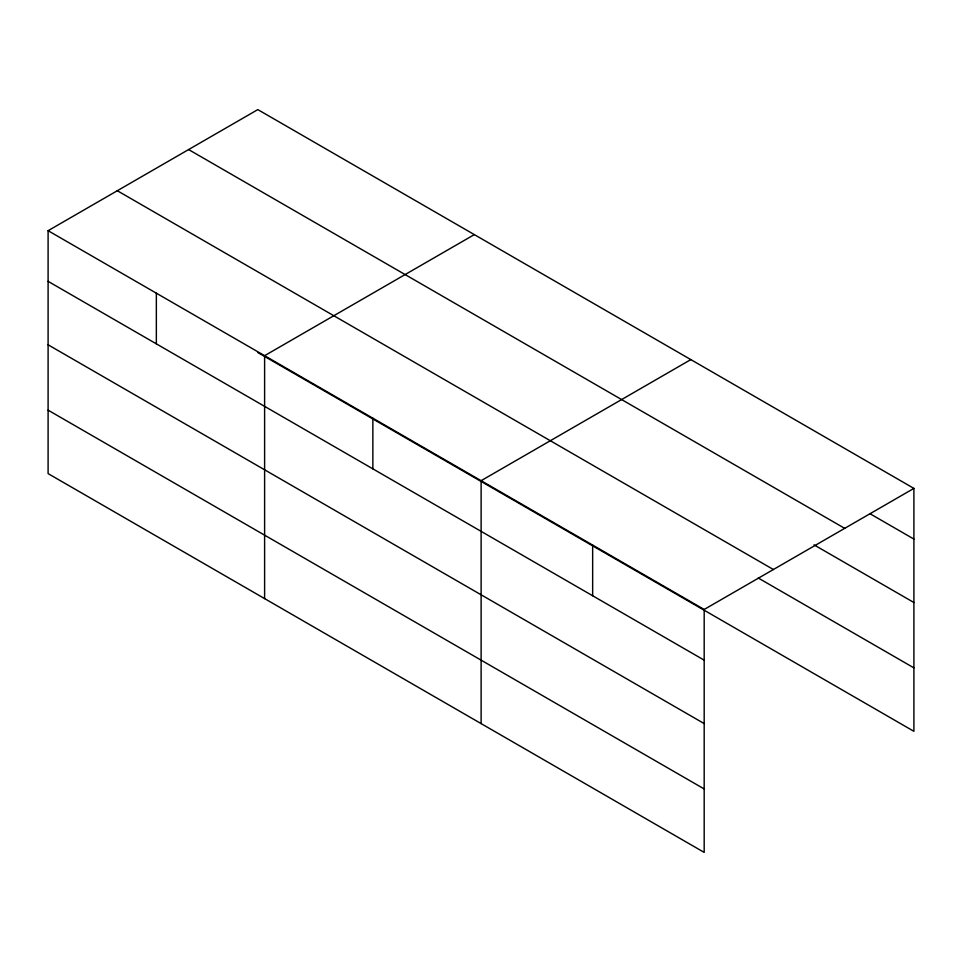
<?xml version="1.0" encoding="UTF-8"?>
<svg xmlns="http://www.w3.org/2000/svg" width="962" height="962" viewBox="0 0 962 962"><rect width="100%" height="100%" fill="white"/><g stroke="black" fill="none" stroke-linecap="round" stroke-linejoin="round"><path stroke-width="1.44" d="M48.1 230.688L704.184 609.475L704.184 852.392L48.1 473.605L48.1 230.688L257.816 109.608L913.9 488.395L913.9 731.312L257.816 352.525M474.326 234.608L264.61 355.687L264.61 598.604M690.824 359.608L481.12 480.687L481.12 723.604M704.184 609.475L913.9 488.395M869.804 513.612L913.9 539.069M188.612 149.567L844.696 528.354M814.032 544.853L913.9 602.513M117.304 190.729L773.388 569.516M758.272 578.018L913.9 667.868M48.1 281.349L704.184 660.148M48.1 344.793L704.184 723.58M48.1 410.161L704.184 788.948M592.652 545.081L592.652 595.755M372.859 418.193L372.859 468.855M156.349 293.194L156.349 343.855"/></g></svg>
